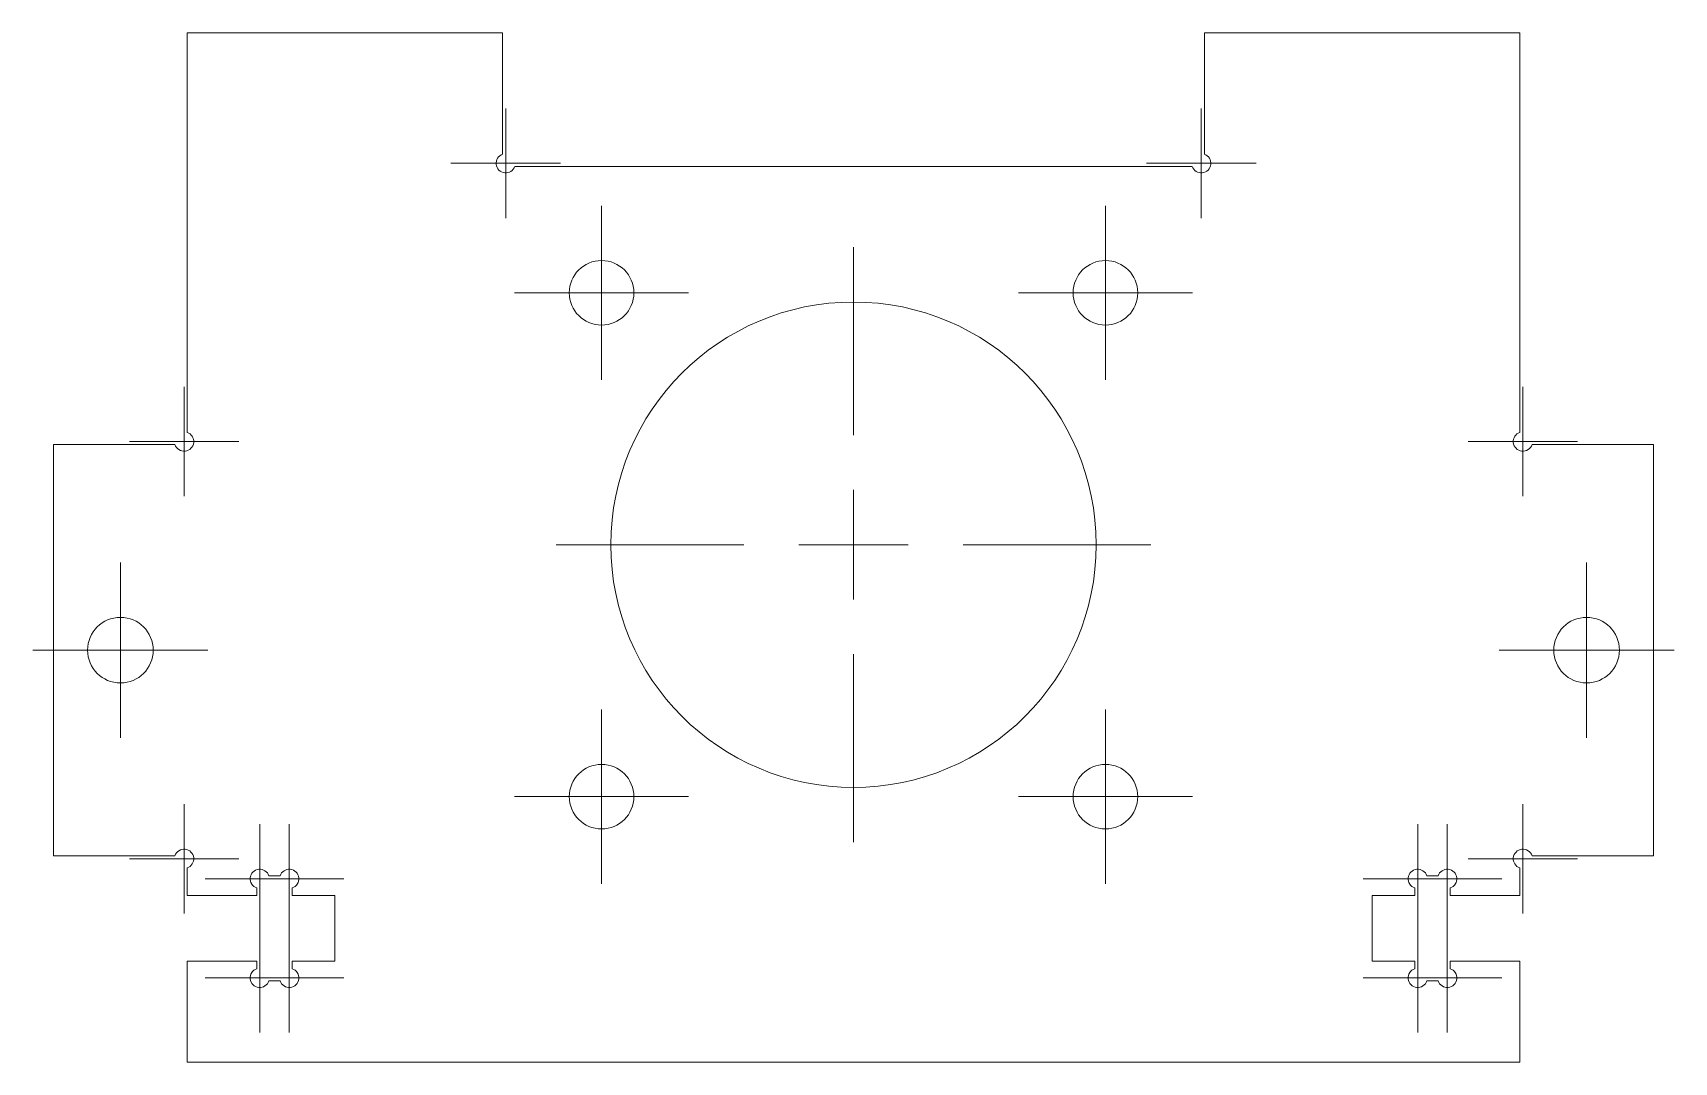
# Model space of a CAD drawing. Header units: millimetres. Extents: x 0.2 to 75.1, y 1.9 to 48.9.
import ezdxf

# ---------------------------------------------------------------- set-up
doc = ezdxf.new("R2010")
doc.units = ezdxf.units.MM

# ---------------------------------------------------------------- blocks, each defined once
blk = doc.blocks.new('SW_CENTERMARKSYMBOL_0')
at = {"color": 7, "linetype": 'Continuous', "lineweight": 0}
for p, q in [((0, 5), (0, 13.57821)), ((0, 0), (0, 2.5)), ((-5, 0), (-13.57821, 0)), ((0, 0), (-2.5, 0)), ((0, 0), (0, -2.5)), ((0, 0), (2.5, 0)), ((5, 0), (13.57821, 0)), ((0, -5), (0, -13.57821))]:
    blk.add_line(p, q, dxfattribs=at)
blk = doc.blocks.new('SW_CENTERMARKSYMBOL_1')
at = {"color": 7, "linetype": 'Continuous', "lineweight": 0}
for p, q in [((0, 2.5), (0, 3.97447)), ((0, 0), (0, 2.5)), ((-2.5, 0), (-3.97447, 0)), ((0, 0), (-2.5, 0)), ((0, 0), (0, -2.5)), ((0, 0), (2.5, 0)), ((2.5, 0), (3.97447, 0)), ((0, -2.5), (0, -3.97447))]:
    blk.add_line(p, q, dxfattribs=at)
blk = doc.blocks.new('SW_CENTERMARKSYMBOL_2')
at = {"color": 7, "linetype": 'Continuous', "lineweight": 0}
for p, q in [((0, 2.5), (0, 3.97447)), ((0, 0), (0, 2.5)), ((-2.5, 0), (-3.97447, 0)), ((0, 0), (-2.5, 0)), ((0, 0), (0, -2.5)), ((0, 0), (2.5, 0)), ((2.5, 0), (3.97447, 0)), ((0, -2.5), (0, -3.97447))]:
    blk.add_line(p, q, dxfattribs=at)
blk = doc.blocks.new('SW_CENTERMARKSYMBOL_3')
at = {"color": 7, "linetype": 'Continuous', "lineweight": 0}
for p, q in [((0, 2.5), (0, 3.97447)), ((0, 0), (0, 2.5)), ((-2.5, 0), (-3.97447, 0)), ((0, 0), (-2.5, 0)), ((0, 0), (0, -2.5)), ((0, 0), (2.5, 0)), ((2.5, 0), (3.97447, 0)), ((0, -2.5), (0, -3.97447))]:
    blk.add_line(p, q, dxfattribs=at)
blk = doc.blocks.new('SW_CENTERMARKSYMBOL_4')
at = {"color": 7, "linetype": 'Continuous', "lineweight": 0}
for p, q in [((0, 2.5), (0, 3.97447)), ((0, 0), (0, 2.5)), ((-2.5, 0), (-3.97447, 0)), ((0, 0), (-2.5, 0)), ((0, 0), (0, -2.5)), ((0, 0), (2.5, 0)), ((2.5, 0), (3.97447, 0)), ((0, -2.5), (0, -3.97447))]:
    blk.add_line(p, q, dxfattribs=at)
blk = doc.blocks.new('SW_CENTERMARKSYMBOL_5')
at = {"color": 7, "linetype": 'Continuous', "lineweight": 0}
for p, q in [((0, 2.5), (0, 3.99733)), ((0, 0), (0, 2.5)), ((-2.5, 0), (-3.99733, 0)), ((0, 0), (-2.5, 0)), ((0, 0), (0, -2.5)), ((0, 0), (2.5, 0)), ((2.5, 0), (3.99733, 0)), ((0, -2.5), (0, -3.99733))]:
    blk.add_line(p, q, dxfattribs=at)
blk = doc.blocks.new('SW_CENTERMARKSYMBOL_6')
at = {"color": 7, "linetype": 'Continuous', "lineweight": 0}
for p, q in [((0, 2.5), (0, 3.99733)), ((0, 0), (0, 2.5)), ((-2.5, 0), (-3.99733, 0)), ((0, 0), (-2.5, 0)), ((0, 0), (0, -2.5)), ((0, 0), (2.5, 0)), ((2.5, 0), (3.99733, 0)), ((0, -2.5), (0, -3.99733))]:
    blk.add_line(p, q, dxfattribs=at)
blk = doc.blocks.new('SW_CENTERMARKSYMBOL_7')
at = {"color": 7, "linetype": 'Continuous', "lineweight": 0}
for q in [(0, 2.5), (-2.5, 0), (0, -2.5), (2.5, 0)]:
    blk.add_line((0, 0), q, dxfattribs=at)
blk = doc.blocks.new('SW_CENTERMARKSYMBOL_8')
at = {"color": 7, "linetype": 'Continuous', "lineweight": 0}
for q in [(0, 2.5), (-2.5, 0), (0, -2.5), (2.5, 0)]:
    blk.add_line((0, 0), q, dxfattribs=at)
blk = doc.blocks.new('SW_CENTERMARKSYMBOL_9')
at = {"color": 7, "linetype": 'Continuous', "lineweight": 0}
for q in [(0, 2.5), (-2.5, 0), (0, -2.5), (2.5, 0)]:
    blk.add_line((0, 0), q, dxfattribs=at)
blk = doc.blocks.new('SW_CENTERMARKSYMBOL_10')
at = {"color": 7, "linetype": 'Continuous', "lineweight": 0}
for q in [(0, 2.5), (-2.5, 0), (0, -2.5), (2.5, 0)]:
    blk.add_line((0, 0), q, dxfattribs=at)
blk = doc.blocks.new('SW_CENTERMARKSYMBOL_11')
at = {"color": 7, "linetype": 'Continuous', "lineweight": 0}
for q in [(0, 2.5), (-2.5, 0), (0, -2.5), (2.5, 0)]:
    blk.add_line((0, 0), q, dxfattribs=at)
blk = doc.blocks.new('SW_CENTERMARKSYMBOL_12')
at = {"color": 7, "linetype": 'Continuous', "lineweight": 0}
for q in [(0, 2.5), (-2.5, 0), (0, -2.5), (2.5, 0)]:
    blk.add_line((0, 0), q, dxfattribs=at)
blk = doc.blocks.new('SW_CENTERMARKSYMBOL_13')
at = {"color": 7, "linetype": 'Continuous', "lineweight": 0}
for q in [(0, 2.5), (-2.5, 0), (0, -2.5), (2.5, 0)]:
    blk.add_line((0, 0), q, dxfattribs=at)
blk = doc.blocks.new('SW_CENTERMARKSYMBOL_14')
at = {"color": 7, "linetype": 'Continuous', "lineweight": 0}
for q in [(0, 2.5), (-2.5, 0), (0, -2.5), (2.5, 0)]:
    blk.add_line((0, 0), q, dxfattribs=at)
blk = doc.blocks.new('SW_CENTERMARKSYMBOL_15')
at = {"color": 7, "linetype": 'Continuous', "lineweight": 0}
for q in [(0, 2.5), (-2.5, 0), (0, -2.5), (2.5, 0)]:
    blk.add_line((0, 0), q, dxfattribs=at)
blk = doc.blocks.new('SW_CENTERMARKSYMBOL_16')
at = {"color": 7, "linetype": 'Continuous', "lineweight": 0}
for q in [(0, 2.5), (-2.5, 0), (0, -2.5), (2.5, 0)]:
    blk.add_line((0, 0), q, dxfattribs=at)
blk = doc.blocks.new('SW_CENTERMARKSYMBOL_17')
at = {"color": 7, "linetype": 'Continuous', "lineweight": 0}
for q in [(0, 2.5), (-2.5, 0), (0, -2.5), (2.5, 0)]:
    blk.add_line((0, 0), q, dxfattribs=at)
blk = doc.blocks.new('SW_CENTERMARKSYMBOL_18')
at = {"color": 7, "linetype": 'Continuous', "lineweight": 0}
for q in [(0, 2.5), (-2.5, 0), (0, -2.5), (2.5, 0)]:
    blk.add_line((0, 0), q, dxfattribs=at)
blk = doc.blocks.new('SW_CENTERMARKSYMBOL_19')
at = {"color": 7, "linetype": 'Continuous', "lineweight": 0}
for q in [(0, 2.5), (-2.5, 0), (0, -2.5), (2.5, 0)]:
    blk.add_line((0, 0), q, dxfattribs=at)
blk = doc.blocks.new('SW_CENTERMARKSYMBOL_20')
at = {"color": 7, "linetype": 'Continuous', "lineweight": 0}
for q in [(0, 2.5), (-2.5, 0), (0, -2.5), (2.5, 0)]:
    blk.add_line((0, 0), q, dxfattribs=at)

msp = doc.modelspace()

# ---------------------------------------------------------------- linework, layer by layer
at = {"color": 7, "linetype": 'Continuous', "lineweight": 15}
for p, q in [((7.223, 48.912), (7.223, 30.673)), ((21.624, 48.912), (7.223, 48.912)), ((21.624, 43.373), (21.624, 48.912)), ((53.654, 48.912), (53.654, 43.373)), ((68.056, 48.912), (53.654, 48.912)), ((68.056, 30.673), (68.056, 48.912)), ((53.097, 42.816), (22.181, 42.816)), ((1.127, 30.116), (1.127, 11.346)), ((6.666, 30.116), (1.127, 30.116)), ((74.152, 30.116), (68.612, 30.116)), ((74.152, 11.346), (74.152, 30.116)), ((1.127, 11.346), (6.666, 11.346)), ((68.612, 11.346), (74.152, 11.346)), ((7.223, 10.789), (7.223, 9.528)), ((68.056, 9.528), (68.056, 10.789)), ((10.398, 9.528), (10.398, 9.874)), ((10.954, 10.43), (11.464, 10.43)), ((12.021, 9.874), (12.021, 9.528)), ((63.258, 9.528), (63.258, 9.874)), ((63.814, 10.43), (64.324, 10.43)), ((64.881, 9.874), (64.881, 9.528)), ((7.223, 9.528), (10.398, 9.528)), ((12.021, 9.528), (13.966, 9.528)), ((13.966, 9.528), (13.966, 6.534)), ((61.312, 9.528), (63.258, 9.528)), ((61.312, 6.534), (61.312, 9.528)), ((64.881, 9.528), (68.056, 9.528)), ((10.398, 6.534), (7.223, 6.534)), ((7.223, 6.534), (7.223, 1.922)), ((10.398, 6.188), (10.398, 6.534)), ((12.021, 6.534), (12.021, 6.188)), ((13.966, 6.534), (12.021, 6.534)), ((63.258, 6.534), (61.312, 6.534)), ((63.258, 6.188), (63.258, 6.534)), ((64.881, 6.534), (64.881, 6.188)), ((68.056, 6.534), (64.881, 6.534)), ((68.056, 1.922), (68.056, 6.534)), ((11.464, 5.632), (10.954, 5.632)), ((64.324, 5.632), (63.814, 5.632)), ((7.223, 1.922), (68.056, 1.922))]:
    msp.add_line(p, q, dxfattribs=at)
for centre, radius in [((26.139, 37.044), 1.474), ((49.139, 37.044), 1.474), ((37.639, 25.544), 11.078), ((4.175, 20.731), 1.497), ((71.104, 20.731), 1.497), ((26.139, 14.044), 1.474), ((49.139, 14.044), 1.474)]:
    msp.add_circle(centre, radius, dxfattribs=at)
for centre, start, end in [((21.764, 42.956), 108.53713, 341.46287), ((53.514, 42.956), 198.53713, 71.46287), ((7.083, 30.256), 198.53713, 71.46287), ((68.195, 30.256), 108.53713, 341.46287), ((7.083, 11.206), 288.53713, 161.46287), ((68.195, 11.206), 18.53713, 251.46287), ((10.537, 10.29), 18.53713, 251.46287), ((11.881, 10.29), 288.53713, 161.46287), ((63.397, 10.29), 18.53713, 251.46287), ((64.741, 10.29), 288.53713, 161.46287), ((10.537, 5.772), 108.53713, 341.46287), ((11.881, 5.772), 198.53713, 71.46287), ((63.397, 5.772), 108.53713, 341.46287), ((64.741, 5.772), 198.53713, 71.46287)]:
    msp.add_arc(centre, 0.439, start, end, dxfattribs=at)

# ---------------------------------------------------------------- block references
at = {"color": 7, "linetype": 'Continuous', "lineweight": 0}
for name, p in [('SW_CENTERMARKSYMBOL_13', (21.764, 42.956)), ('SW_CENTERMARKSYMBOL_14', (53.514, 42.956)), ('SW_CENTERMARKSYMBOL_1', (26.139, 37.044)), ('SW_CENTERMARKSYMBOL_2', (49.139, 37.044)), ('SW_CENTERMARKSYMBOL_0', (37.639, 25.544)), ('SW_CENTERMARKSYMBOL_12', (7.083, 30.256)), ('SW_CENTERMARKSYMBOL_15', (68.195, 30.256)), ('SW_CENTERMARKSYMBOL_6', (4.175, 20.731)), ('SW_CENTERMARKSYMBOL_5', (71.104, 20.731)), ('SW_CENTERMARKSYMBOL_4', (26.139, 14.044)), ('SW_CENTERMARKSYMBOL_3', (49.139, 14.044)), ('SW_CENTERMARKSYMBOL_11', (7.083, 11.206)), ('SW_CENTERMARKSYMBOL_16', (68.195, 11.206)), ('SW_CENTERMARKSYMBOL_10', (10.537, 10.29)), ('SW_CENTERMARKSYMBOL_9', (11.881, 10.29)), ('SW_CENTERMARKSYMBOL_18', (63.397, 10.29)), ('SW_CENTERMARKSYMBOL_17', (64.741, 10.29)), ('SW_CENTERMARKSYMBOL_7', (10.537, 5.772)), ('SW_CENTERMARKSYMBOL_8', (11.881, 5.772)), ('SW_CENTERMARKSYMBOL_19', (63.397, 5.772)), ('SW_CENTERMARKSYMBOL_20', (64.741, 5.772))]:
    msp.add_blockref(name, p, dxfattribs=at)

doc.saveas('drawing.dxf')
